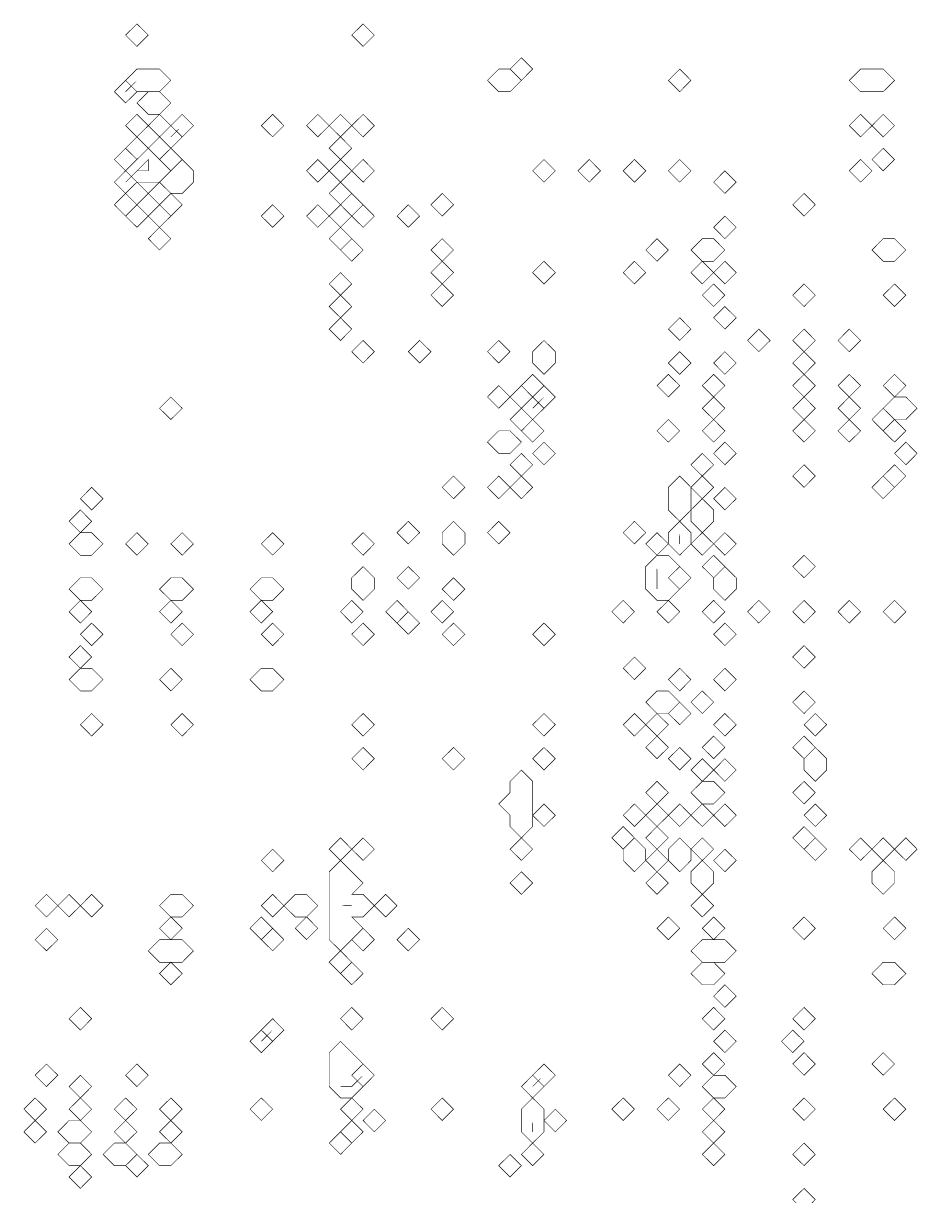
# Model space of a CAD drawing. Header units: metres. Extents: x 0 to 4939, y -4939 to 0.
# Drawn here: x 2377 to 3141, y -2944 to -1942 of the extents above; entities that cross this region are included whole.
import ezdxf

# ---------------------------------------------------------------- set-up
doc = ezdxf.new("R2010")
doc.units = ezdxf.units.M
doc.layers.add('conductor', color=1, linetype='Continuous')
doc.layers.add('substrate', color=5, linetype='Continuous')

msp = doc.modelspace()

# ---------------------------------------------------------------- linework, layer by layer
at = {"layer": 'conductor', "const_width": 0.5}
for points in [[(2464.3, -1952.1), (2474, -1942.5), (2483.7, -1952.1), (2474, -1961.8)], [(2657.6, -1952.1), (2667.3, -1942.5), (2676.9, -1952.1), (2667.3, -1961.8)], [(2792.9, -1981.1), (2802.6, -1971.5), (2812.2, -1981.1), (2802.6, -1990.8)], [(2464.3, -1990.8), (2474, -1981.1), (2483.7, -1981.1), (2493.3, -1981.1), (2503, -1990.8), (2493.3, -2000.5), (2483.7, -2000.5), (2474, -2000.5)], [(2773.6, -1990.8), (2783.2, -1981.1), (2792.9, -1981.1), (2802.6, -1990.8), (2792.9, -2000.5), (2783.2, -2000.5)], [(2928.2, -1990.8), (2937.9, -1981.1), (2947.5, -1990.8), (2937.9, -2000.5)], [(3082.8, -1990.8), (3092.5, -1981.1), (3102.2, -1981.1), (3111.8, -1981.1), (3121.5, -1990.8), (3111.8, -2000.5), (3102.2, -2000.5), (3092.5, -2000.5)], [(2454.7, -2000.5), (2464.3, -1990.8), (2474, -2000.5), (2464.3, -2010.1)], [(2474, -2010.1), (2483.7, -2000.5), (2493.3, -2000.5), (2503, -2010.1), (2493.3, -2019.8), (2483.7, -2019.8)], [(2464.3, -2029.5), (2474, -2019.8), (2483.7, -2029.5), (2474, -2039.1)], [(2483.7, -2029.5), (2493.3, -2019.8), (2503, -2029.5), (2493.3, -2039.1)], [(2503, -2029.5), (2512.7, -2019.8), (2522.3, -2029.5), (2512.7, -2039.1)], [(2580.3, -2029.5), (2590, -2019.8), (2599.6, -2029.5), (2590, -2039.1)], [(2619, -2029.5), (2628.6, -2019.8), (2638.3, -2029.5), (2628.6, -2039.1)], [(2638.3, -2029.5), (2648, -2019.8), (2657.6, -2029.5), (2648, -2039.1)], [(2657.6, -2029.5), (2667.3, -2019.8), (2676.9, -2029.5), (2667.3, -2039.1)], [(3082.8, -2029.5), (3092.5, -2019.8), (3102.2, -2029.5), (3092.5, -2039.1)], [(3102.2, -2029.5), (3111.8, -2019.8), (3121.5, -2029.5), (3111.8, -2039.1)], [(2493.3, -2039.1), (2503, -2029.5), (2512.7, -2039.1), (2503, -2048.8)], [(2464.3, -2048.8), (2474, -2039.1), (2483.7, -2048.8), (2474, -2058.4)], [(2483.7, -2048.8), (2493.3, -2039.1), (2503, -2048.8), (2493.3, -2058.4)], [(2638.3, -2048.8), (2648, -2039.1), (2657.6, -2048.8), (2648, -2058.4)], [(2454.7, -2058.4), (2464.3, -2048.8), (2474, -2058.4), (2464.3, -2068.1)], [(2474, -2058.4), (2483.7, -2048.8), (2493.3, -2058.4), (2503, -2068.1), (2493.3, -2077.8), (2483.7, -2077.8), (2474, -2077.8), (2464.3, -2068.1)], [(2493.3, -2058.4), (2503, -2048.8), (2512.7, -2058.4), (2503, -2068.1)], [(3102.2, -2058.4), (3111.8, -2048.8), (3121.5, -2058.4), (3111.8, -2068.1)], [(2503, -2068.1), (2512.7, -2058.4), (2522.3, -2068.1), (2522.3, -2077.8), (2512.7, -2087.4), (2503, -2087.4), (2493.3, -2077.8)], [(2619, -2068.1), (2628.6, -2058.4), (2638.3, -2068.1), (2628.6, -2077.8)], [(2638.3, -2068.1), (2648, -2058.4), (2657.6, -2068.1), (2648, -2077.8)], [(2657.6, -2068.1), (2667.3, -2058.4), (2676.9, -2068.1), (2667.3, -2077.8)], [(2812.2, -2068.1), (2821.9, -2058.4), (2831.6, -2068.1), (2821.9, -2077.8)], [(2850.9, -2068.1), (2860.6, -2058.4), (2870.2, -2068.1), (2860.6, -2077.8)], [(2889.6, -2068.1), (2899.2, -2058.4), (2908.9, -2068.1), (2899.2, -2077.8)], [(2928.2, -2068.1), (2937.9, -2058.4), (2947.5, -2068.1), (2937.9, -2077.8)], [(3082.8, -2068.1), (3092.5, -2058.4), (3102.2, -2068.1), (3092.5, -2077.8)], [(2454.7, -2077.8), (2464.3, -2068.1), (2474, -2077.8), (2464.3, -2087.4)], [(2966.9, -2077.8), (2976.5, -2068.1), (2986.2, -2077.8), (2976.5, -2087.4)], [(2464.3, -2087.4), (2474, -2077.8), (2483.7, -2087.4), (2474, -2097.1)], [(2483.7, -2087.4), (2493.3, -2077.8), (2503, -2087.4), (2493.3, -2097.1)], [(2638.3, -2087.4), (2648, -2077.8), (2657.6, -2087.4), (2648, -2097.1)], [(2454.7, -2097.1), (2464.3, -2087.4), (2474, -2097.1), (2464.3, -2106.8)], [(2493.3, -2097.1), (2503, -2087.4), (2512.7, -2097.1), (2503, -2106.8)], [(2648, -2097.1), (2657.6, -2087.4), (2667.3, -2097.1), (2657.6, -2106.8)], [(2725.3, -2097.1), (2734.9, -2087.4), (2744.6, -2097.1), (2734.9, -2106.8)], [(3034.5, -2097.1), (3044.2, -2087.4), (3053.8, -2097.1), (3044.2, -2106.8)], [(2464.3, -2106.8), (2474, -2097.1), (2483.7, -2106.8), (2474, -2116.4)], [(2483.7, -2106.8), (2493.3, -2097.1), (2503, -2106.8), (2493.3, -2116.4)], [(2580.3, -2106.8), (2590, -2097.1), (2599.6, -2106.8), (2590, -2116.4)], [(2619, -2106.8), (2628.6, -2097.1), (2638.3, -2106.8), (2628.6, -2116.4)], [(2638.3, -2106.8), (2648, -2097.1), (2657.6, -2106.8), (2648, -2116.4)], [(2657.6, -2106.8), (2667.3, -2097.1), (2676.9, -2106.8), (2667.3, -2116.4)], [(2696.3, -2106.8), (2705.9, -2097.1), (2715.6, -2106.8), (2705.9, -2116.4)], [(2966.9, -2116.4), (2976.5, -2106.8), (2986.2, -2116.4), (2976.5, -2126.1)], [(2483.7, -2126.1), (2493.3, -2116.4), (2503, -2126.1), (2493.3, -2135.8)], [(2638.3, -2126.1), (2648, -2116.4), (2657.6, -2126.1), (2648, -2135.8)], [(2648, -2135.8), (2657.6, -2126.1), (2667.3, -2135.8), (2657.6, -2145.4)], [(2725.3, -2135.8), (2734.9, -2126.1), (2744.6, -2135.8), (2734.9, -2145.4)], [(2908.9, -2135.8), (2918.5, -2126.1), (2928.2, -2135.8), (2918.5, -2145.4)], [(2947.5, -2135.8), (2957.2, -2126.1), (2966.9, -2126.1), (2976.5, -2135.8), (2966.9, -2145.4), (2957.2, -2145.4)], [(3102.2, -2135.8), (3111.8, -2126.1), (3121.5, -2126.1), (3131.2, -2135.8), (3121.5, -2145.4), (3111.8, -2145.4)], [(2725.3, -2155.1), (2734.9, -2145.4), (2744.6, -2155.1), (2734.9, -2164.8)], [(2812.2, -2155.1), (2821.9, -2145.4), (2831.6, -2155.1), (2821.9, -2164.8)], [(2889.6, -2155.1), (2899.2, -2145.4), (2908.9, -2155.1), (2899.2, -2164.8)], [(2947.5, -2155.1), (2957.2, -2145.4), (2966.9, -2155.1), (2957.2, -2164.8)], [(2966.9, -2155.1), (2976.5, -2145.4), (2986.2, -2155.1), (2976.5, -2164.8)], [(2638.3, -2164.8), (2648, -2155.1), (2657.6, -2164.8), (2648, -2174.4)], [(2638.3, -2184.1), (2648, -2174.4), (2657.6, -2184.1), (2648, -2193.7)], [(2725.3, -2174.4), (2734.9, -2164.8), (2744.6, -2174.4), (2734.9, -2184.1)], [(2957.2, -2174.4), (2966.9, -2164.8), (2976.5, -2174.4), (2966.9, -2184.1)], [(3034.5, -2174.4), (3044.2, -2164.8), (3053.8, -2174.4), (3044.2, -2184.1)], [(3111.8, -2174.4), (3121.5, -2164.8), (3131.2, -2174.4), (3121.5, -2184.1)], [(2966.9, -2193.7), (2976.5, -2184.1), (2986.2, -2193.7), (2976.5, -2203.4)], [(2638.3, -2203.4), (2648, -2193.7), (2657.6, -2203.4), (2648, -2213.1)], [(2928.2, -2203.4), (2937.9, -2193.7), (2947.5, -2203.4), (2937.9, -2213.1)], [(2995.9, -2213.1), (3005.5, -2203.4), (3015.2, -2213.1), (3005.5, -2222.7)], [(3034.5, -2213.1), (3044.2, -2203.4), (3053.8, -2213.1), (3044.2, -2222.7)], [(3073.2, -2213.1), (3082.8, -2203.4), (3092.5, -2213.1), (3082.8, -2222.7)], [(2657.6, -2222.7), (2667.3, -2213.1), (2676.9, -2222.7), (2667.3, -2232.4)], [(2705.9, -2222.7), (2715.6, -2213.1), (2725.3, -2222.7), (2715.6, -2232.4)], [(2773.6, -2222.7), (2783.2, -2213.1), (2792.9, -2222.7), (2783.2, -2232.4)], [(2812.2, -2222.7), (2821.9, -2213.1), (2831.6, -2222.7), (2831.6, -2232.4), (2821.9, -2242.1), (2812.2, -2232.4)], [(2928.2, -2232.4), (2937.9, -2222.7), (2947.5, -2232.4), (2937.9, -2242.1)], [(2966.9, -2232.4), (2976.5, -2222.7), (2986.2, -2232.4), (2976.5, -2242.1)], [(3034.5, -2232.4), (3044.2, -2222.7), (3053.8, -2232.4), (3044.2, -2242.1)], [(2802.6, -2251.7), (2812.2, -2242.1), (2821.9, -2251.7), (2812.2, -2261.4)], [(2918.5, -2251.7), (2928.2, -2242.1), (2937.9, -2251.7), (2928.2, -2261.4)], [(2957.2, -2251.7), (2966.9, -2242.1), (2976.5, -2251.7), (2966.9, -2261.4)], [(3034.5, -2251.7), (3044.2, -2242.1), (3053.8, -2251.7), (3044.2, -2261.4)], [(3073.2, -2251.7), (3082.8, -2242.1), (3092.5, -2251.7), (3082.8, -2261.4)], [(3111.8, -2251.7), (3121.5, -2242.1), (3131.2, -2251.7), (3121.5, -2261.4)], [(2773.6, -2261.4), (2783.2, -2251.7), (2792.9, -2261.4), (2783.2, -2271.1)], [(2792.9, -2261.4), (2802.6, -2251.7), (2812.2, -2261.4), (2802.6, -2271.1)], [(2812.2, -2261.4), (2821.9, -2251.7), (2831.6, -2261.4), (2821.9, -2271.1)], [(2493.3, -2271.1), (2503, -2261.4), (2512.7, -2271.1), (2503, -2280.7)], [(2802.6, -2271.1), (2812.2, -2261.4), (2821.9, -2271.1), (2812.2, -2280.7)], [(2957.2, -2271.1), (2966.9, -2261.4), (2976.5, -2271.1), (2966.9, -2280.7)], [(3034.5, -2271.1), (3044.2, -2261.4), (3053.8, -2271.1), (3044.2, -2280.7)], [(3073.2, -2271.1), (3082.8, -2261.4), (3092.5, -2271.1), (3082.8, -2280.7)], [(3111.8, -2271.1), (3121.5, -2261.4), (3131.2, -2261.4), (3140.8, -2271.1), (3131.2, -2280.7), (3121.5, -2280.7)], [(2792.9, -2280.7), (2802.6, -2271.1), (2812.2, -2280.7), (2802.6, -2290.4)], [(3102.2, -2280.7), (3111.8, -2271.1), (3121.5, -2280.7), (3111.8, -2290.4)], [(2802.6, -2290.4), (2812.2, -2280.7), (2821.9, -2290.4), (2812.2, -2300)], [(2918.5, -2290.4), (2928.2, -2280.7), (2937.9, -2290.4), (2928.2, -2300)], [(2957.2, -2290.4), (2966.9, -2280.7), (2976.5, -2290.4), (2966.9, -2300)], [(3034.5, -2290.4), (3044.2, -2280.7), (3053.8, -2290.4), (3044.2, -2300)], [(3073.2, -2290.4), (3082.8, -2280.7), (3092.5, -2290.4), (3082.8, -2300)], [(3111.8, -2290.4), (3121.5, -2280.7), (3131.2, -2290.4), (3121.5, -2300)], [(2773.6, -2300), (2783.2, -2290.4), (2792.9, -2290.4), (2802.6, -2300), (2792.9, -2309.7), (2783.2, -2309.7)], [(2812.2, -2309.7), (2821.9, -2300), (2831.6, -2309.7), (2821.9, -2319.4)], [(2966.9, -2309.7), (2976.5, -2300), (2986.2, -2309.7), (2976.5, -2319.4)], [(3121.5, -2309.7), (3131.2, -2300), (3140.8, -2309.7), (3131.2, -2319.4)], [(2792.9, -2319.4), (2802.6, -2309.7), (2812.2, -2319.4), (2802.6, -2329)], [(2947.5, -2319.4), (2957.2, -2309.7), (2966.9, -2319.4), (2957.2, -2329)], [(3034.5, -2329), (3044.2, -2319.4), (3053.8, -2329), (3044.2, -2338.7)], [(3111.8, -2329), (3121.5, -2319.4), (3131.2, -2329), (3121.5, -2338.7)], [(2734.9, -2338.7), (2744.6, -2329), (2754.3, -2338.7), (2744.6, -2348.4)], [(2773.6, -2338.7), (2783.2, -2329), (2792.9, -2338.7), (2783.2, -2348.4)], [(2792.9, -2338.7), (2802.6, -2329), (2812.2, -2338.7), (2802.6, -2348.4)], [(2928.2, -2338.7), (2937.9, -2329), (2947.5, -2338.7), (2947.5, -2348.4), (2947.5, -2358), (2937.9, -2367.7), (2928.2, -2358), (2928.2, -2348.4)], [(2947.5, -2338.7), (2957.2, -2329), (2966.9, -2338.7), (2957.2, -2348.4)], [(3102.2, -2338.7), (3111.8, -2329), (3121.5, -2338.7), (3111.8, -2348.4)], [(2425.7, -2348.4), (2435.3, -2338.7), (2445, -2348.4), (2435.3, -2358)], [(2966.9, -2348.4), (2976.5, -2338.7), (2986.2, -2348.4), (2976.5, -2358)], [(2947.5, -2358), (2957.2, -2348.4), (2966.9, -2358), (2966.9, -2367.7), (2957.2, -2377.4), (2947.5, -2367.7)], [(2416, -2367.7), (2425.7, -2358), (2435.3, -2367.7), (2425.7, -2377.4)], [(2696.3, -2377.4), (2705.9, -2367.7), (2715.6, -2377.4), (2705.9, -2387)], [(2734.9, -2377.4), (2744.6, -2367.7), (2754.3, -2377.4), (2754.3, -2387), (2744.6, -2396.7), (2734.9, -2387)], [(2773.6, -2377.4), (2783.2, -2367.7), (2792.9, -2377.4), (2783.2, -2387)], [(2889.6, -2377.4), (2899.2, -2367.7), (2908.9, -2377.4), (2899.2, -2387)], [(2928.2, -2377.4), (2937.9, -2367.7), (2947.5, -2377.4), (2947.5, -2387), (2937.9, -2396.7), (2928.2, -2387)], [(2416, -2387), (2425.7, -2377.4), (2435.3, -2377.4), (2445, -2387), (2435.3, -2396.7), (2425.7, -2396.7)], [(2464.3, -2387), (2474, -2377.4), (2483.7, -2387), (2474, -2396.7)], [(2503, -2387), (2512.7, -2377.4), (2522.3, -2387), (2512.7, -2396.7)], [(2580.3, -2387), (2590, -2377.4), (2599.6, -2387), (2590, -2396.7)], [(2657.6, -2387), (2667.3, -2377.4), (2676.9, -2387), (2667.3, -2396.7)], [(2908.9, -2387), (2918.5, -2377.4), (2928.2, -2387), (2918.5, -2396.7)], [(2947.5, -2387), (2957.2, -2377.4), (2966.9, -2387), (2957.2, -2396.7)], [(2966.9, -2387), (2976.5, -2377.4), (2986.2, -2387), (2976.5, -2396.7)], [(2908.9, -2406.4), (2918.5, -2396.7), (2928.2, -2396.7), (2937.9, -2406.4), (2928.2, -2416), (2937.9, -2425.7), (2928.2, -2435.3), (2918.5, -2435.3), (2908.9, -2425.7), (2908.9, -2416)], [(2957.2, -2406.4), (2966.9, -2396.7), (2976.5, -2406.4), (2966.9, -2416)], [(3034.5, -2406.4), (3044.2, -2396.7), (3053.8, -2406.4), (3044.2, -2416)], [(2657.6, -2416), (2667.3, -2406.4), (2676.9, -2416), (2676.9, -2425.7), (2667.3, -2435.3), (2657.6, -2425.7)], [(2696.3, -2416), (2705.9, -2406.4), (2715.6, -2416), (2705.9, -2425.7)], [(2928.2, -2416), (2937.9, -2406.4), (2947.5, -2416), (2937.9, -2425.7)], [(2966.9, -2416), (2976.5, -2406.4), (2986.2, -2416), (2986.2, -2425.7), (2976.5, -2435.3), (2966.9, -2425.7)], [(2416, -2425.7), (2425.7, -2416), (2435.3, -2416), (2445, -2425.7), (2435.3, -2435.3), (2425.7, -2435.3)], [(2493.3, -2425.7), (2503, -2416), (2512.7, -2416), (2522.3, -2425.7), (2512.7, -2435.3), (2503, -2435.3)], [(2570.6, -2425.7), (2580.3, -2416), (2590, -2416), (2599.6, -2425.7), (2590, -2435.3), (2580.3, -2435.3)], [(2734.9, -2425.7), (2744.6, -2416), (2754.3, -2425.7), (2744.6, -2435.3)], [(2416, -2445), (2425.7, -2435.3), (2435.3, -2445), (2425.7, -2454.7)], [(2493.3, -2445), (2503, -2435.3), (2512.7, -2445), (2503, -2454.7)], [(2570.6, -2445), (2580.3, -2435.3), (2590, -2445), (2580.3, -2454.7)], [(2648, -2445), (2657.6, -2435.3), (2667.3, -2445), (2657.6, -2454.7)], [(2686.6, -2445), (2696.3, -2435.3), (2705.9, -2445), (2696.3, -2454.7)], [(2696.3, -2454.7), (2705.9, -2445), (2715.6, -2454.7), (2705.9, -2464.3)], [(2725.3, -2445), (2734.9, -2435.3), (2744.6, -2445), (2734.9, -2454.7)], [(2879.9, -2445), (2889.6, -2435.3), (2899.2, -2445), (2889.6, -2454.7)], [(2918.5, -2445), (2928.2, -2435.3), (2937.9, -2445), (2928.2, -2454.7)], [(2957.2, -2445), (2966.9, -2435.3), (2976.5, -2445), (2966.9, -2454.7)], [(2995.9, -2445), (3005.5, -2435.3), (3015.2, -2445), (3005.5, -2454.7)], [(3034.5, -2445), (3044.2, -2435.3), (3053.8, -2445), (3044.2, -2454.7)], [(3073.2, -2445), (3082.8, -2435.3), (3092.5, -2445), (3082.8, -2454.7)], [(3111.8, -2445), (3121.5, -2435.3), (3131.2, -2445), (3121.5, -2454.7)], [(2425.7, -2464.3), (2435.3, -2454.7), (2445, -2464.3), (2435.3, -2474)], [(2503, -2464.3), (2512.7, -2454.7), (2522.3, -2464.3), (2512.7, -2474)], [(2580.3, -2464.3), (2590, -2454.7), (2599.6, -2464.3), (2590, -2474)], [(2657.6, -2464.3), (2667.3, -2454.7), (2676.9, -2464.3), (2667.3, -2474)], [(2734.9, -2464.3), (2744.6, -2454.7), (2754.3, -2464.3), (2744.6, -2474)], [(2812.2, -2464.3), (2821.9, -2454.7), (2831.6, -2464.3), (2821.9, -2474)], [(2966.9, -2464.3), (2976.5, -2454.7), (2986.2, -2464.3), (2976.5, -2474)], [(2416, -2483.7), (2425.7, -2474), (2435.3, -2483.7), (2425.7, -2493.3)], [(3034.5, -2483.7), (3044.2, -2474), (3053.8, -2483.7), (3044.2, -2493.3)], [(2889.6, -2493.3), (2899.2, -2483.7), (2908.9, -2493.3), (2899.2, -2503)], [(2416, -2503), (2425.7, -2493.3), (2435.3, -2493.3), (2445, -2503), (2435.3, -2512.7), (2425.7, -2512.7)], [(2493.3, -2503), (2503, -2493.3), (2512.7, -2503), (2503, -2512.7)], [(2570.6, -2503), (2580.3, -2493.3), (2590, -2493.3), (2599.6, -2503), (2590, -2512.7), (2580.3, -2512.7)], [(2928.2, -2503), (2937.9, -2493.3), (2947.5, -2503), (2937.9, -2512.7)], [(2966.9, -2503), (2976.5, -2493.3), (2986.2, -2503), (2976.5, -2512.7)], [(2908.9, -2522.3), (2918.5, -2512.7), (2928.2, -2512.7), (2937.9, -2522.3), (2928.2, -2532), (2918.5, -2532)], [(2947.5, -2522.3), (2957.2, -2512.7), (2966.9, -2522.3), (2957.2, -2532)], [(3034.5, -2522.3), (3044.2, -2512.7), (3053.8, -2522.3), (3044.2, -2532)], [(2928.2, -2532), (2937.9, -2522.3), (2947.5, -2532), (2937.9, -2541.6)], [(2425.7, -2541.6), (2435.3, -2532), (2445, -2541.6), (2435.3, -2551.3)], [(2503, -2541.6), (2512.7, -2532), (2522.3, -2541.6), (2512.7, -2551.3)], [(2657.6, -2541.6), (2667.3, -2532), (2676.9, -2541.6), (2667.3, -2551.3)], [(2812.2, -2541.6), (2821.9, -2532), (2831.6, -2541.6), (2821.9, -2551.3)], [(2889.6, -2541.6), (2899.2, -2532), (2908.9, -2541.6), (2899.2, -2551.3)], [(2908.9, -2541.6), (2918.5, -2532), (2928.2, -2541.6), (2918.5, -2551.3)], [(2966.9, -2541.6), (2976.5, -2532), (2986.2, -2541.6), (2976.5, -2551.3)], [(3044.2, -2541.6), (3053.8, -2532), (3063.5, -2541.6), (3053.8, -2551.3)], [(2908.9, -2561), (2918.5, -2551.3), (2928.2, -2561), (2918.5, -2570.6)], [(2957.2, -2561), (2966.9, -2551.3), (2976.5, -2561), (2966.9, -2570.6)], [(3034.5, -2561), (3044.2, -2551.3), (3053.8, -2561), (3044.2, -2570.6)], [(2657.6, -2570.6), (2667.3, -2561), (2676.9, -2570.6), (2667.3, -2580.3)], [(2734.9, -2570.6), (2744.6, -2561), (2754.3, -2570.6), (2744.6, -2580.3)], [(2812.2, -2570.6), (2821.9, -2561), (2831.6, -2570.6), (2821.9, -2580.3)], [(2928.2, -2570.6), (2937.9, -2561), (2947.5, -2570.6), (2937.9, -2580.3)], [(3044.2, -2570.6), (3053.8, -2561), (3063.5, -2570.6), (3063.5, -2580.3), (3053.8, -2590), (3044.2, -2580.3)], [(2947.5, -2580.3), (2957.2, -2570.6), (2966.9, -2580.3), (2957.2, -2590)], [(2966.9, -2580.3), (2976.5, -2570.6), (2986.2, -2580.3), (2976.5, -2590)], [(2792.9, -2590), (2802.6, -2580.3), (2812.2, -2590), (2812.2, -2599.6), (2812.2, -2609.3), (2812.2, -2619), (2812.2, -2628.6), (2802.6, -2638.3), (2792.9, -2628.6), (2792.9, -2619), (2783.2, -2609.3), (2792.9, -2599.6)], [(2908.9, -2599.6), (2918.5, -2590), (2928.2, -2599.6), (2918.5, -2609.3)], [(2947.5, -2599.6), (2957.2, -2590), (2966.9, -2590), (2976.5, -2599.6), (2966.9, -2609.3), (2957.2, -2609.3)], [(3034.5, -2599.6), (3044.2, -2590), (3053.8, -2599.6), (3044.2, -2609.3)], [(2812.2, -2619), (2821.9, -2609.3), (2831.6, -2619), (2821.9, -2628.6)], [(2889.6, -2619), (2899.2, -2609.3), (2908.9, -2619), (2899.2, -2628.6)], [(2908.9, -2619), (2918.5, -2609.3), (2928.2, -2619), (2918.5, -2628.6)], [(2928.2, -2619), (2937.9, -2609.3), (2947.5, -2619), (2937.9, -2628.6)], [(2947.5, -2619), (2957.2, -2609.3), (2966.9, -2619), (2957.2, -2628.6)], [(2966.9, -2619), (2976.5, -2609.3), (2986.2, -2619), (2976.5, -2628.6)], [(3044.2, -2619), (3053.8, -2609.3), (3063.5, -2619), (3053.8, -2628.6)], [(2879.9, -2638.3), (2889.6, -2628.6), (2899.2, -2638.3), (2889.6, -2648)], [(2908.9, -2638.3), (2918.5, -2628.6), (2928.2, -2638.3), (2918.5, -2648)], [(3034.5, -2638.3), (3044.2, -2628.6), (3053.8, -2638.3), (3044.2, -2648)], [(2638.3, -2648), (2648, -2638.3), (2657.6, -2648), (2648, -2657.6)], [(2657.6, -2648), (2667.3, -2638.3), (2676.9, -2648), (2667.3, -2657.6)], [(2792.9, -2648), (2802.6, -2638.3), (2812.2, -2648), (2802.6, -2657.6)], [(2889.6, -2648), (2899.2, -2638.3), (2908.9, -2648), (2908.9, -2657.6), (2899.2, -2667.3), (2889.6, -2657.6)], [(2928.2, -2648), (2937.9, -2638.3), (2947.5, -2648), (2947.5, -2657.6), (2937.9, -2667.3), (2928.2, -2657.6)], [(2947.5, -2648), (2957.2, -2638.3), (2966.9, -2648), (2957.2, -2657.6)], [(3044.2, -2648), (3053.8, -2638.3), (3063.5, -2648), (3053.8, -2657.6)], [(3082.8, -2648), (3092.5, -2638.3), (3102.2, -2648), (3092.5, -2657.6)], [(3102.2, -2648), (3111.8, -2638.3), (3121.5, -2648), (3111.8, -2657.6)], [(3121.5, -2648), (3131.2, -2638.3), (3140.8, -2648), (3131.2, -2657.6)], [(2580.3, -2657.6), (2590, -2648), (2599.6, -2657.6), (2590, -2667.3)], [(2908.9, -2657.6), (2918.5, -2648), (2928.2, -2657.6), (2918.5, -2667.3)], [(2966.9, -2657.6), (2976.5, -2648), (2986.2, -2657.6), (2976.5, -2667.3)], [(2638.3, -2667.3), (2648, -2657.6), (2657.6, -2667.3), (2667.3, -2676.9), (2657.6, -2686.6), (2667.3, -2686.6), (2676.9, -2696.3), (2667.3, -2705.9), (2657.6, -2705.9), (2667.3, -2715.6), (2657.6, -2725.3), (2648, -2734.9), (2638.3, -2725.3), (2638.3, -2715.6), (2638.3, -2705.9), (2638.3, -2696.3), (2638.3, -2686.6), (2638.3, -2676.9)], [(2947.5, -2667.3), (2957.2, -2657.6), (2966.9, -2667.3), (2966.9, -2676.9), (2957.2, -2686.6), (2947.5, -2676.9)], [(3102.2, -2667.3), (3111.8, -2657.6), (3121.5, -2667.3), (3121.5, -2676.9), (3111.8, -2686.6), (3102.2, -2676.9)], [(2792.9, -2676.9), (2802.6, -2667.3), (2812.2, -2676.9), (2802.6, -2686.6)], [(2908.9, -2676.9), (2918.5, -2667.3), (2928.2, -2676.9), (2918.5, -2686.6)], [(2387, -2696.3), (2396.7, -2686.6), (2406.4, -2696.3), (2396.7, -2705.9)], [(2406.4, -2696.3), (2416, -2686.6), (2425.7, -2696.3), (2416, -2705.9)], [(2425.7, -2696.3), (2435.3, -2686.6), (2445, -2696.3), (2435.3, -2705.9)], [(2493.3, -2696.3), (2503, -2686.6), (2512.7, -2686.6), (2522.3, -2696.3), (2512.7, -2705.9), (2503, -2705.9)], [(2580.3, -2696.3), (2590, -2686.6), (2599.6, -2696.3), (2590, -2705.9)], [(2599.6, -2696.3), (2609.3, -2686.6), (2619, -2686.6), (2628.6, -2696.3), (2619, -2705.9), (2609.3, -2705.9)], [(2676.9, -2696.3), (2686.6, -2686.6), (2696.3, -2696.3), (2686.6, -2705.9)], [(2947.5, -2696.3), (2957.2, -2686.6), (2966.9, -2696.3), (2957.2, -2705.9)], [(2387, -2725.3), (2396.7, -2715.6), (2406.4, -2725.3), (2396.7, -2734.9)], [(2493.3, -2715.6), (2503, -2705.9), (2512.7, -2715.6), (2503, -2725.3)], [(2570.6, -2715.6), (2580.3, -2705.9), (2590, -2715.6), (2580.3, -2725.3)], [(2580.3, -2725.3), (2590, -2715.6), (2599.6, -2725.3), (2590, -2734.9)], [(2609.3, -2715.6), (2619, -2705.9), (2628.6, -2715.6), (2619, -2725.3)], [(2657.6, -2725.3), (2667.3, -2715.6), (2676.9, -2725.3), (2667.3, -2734.9)], [(2696.3, -2725.3), (2705.9, -2715.6), (2715.6, -2725.3), (2705.9, -2734.9)], [(2918.5, -2715.6), (2928.2, -2705.9), (2937.9, -2715.6), (2928.2, -2725.3)], [(2957.2, -2715.6), (2966.9, -2705.9), (2976.5, -2715.6), (2966.9, -2725.3)], [(3034.5, -2715.6), (3044.2, -2705.9), (3053.8, -2715.6), (3044.2, -2725.3)], [(3111.8, -2715.6), (3121.5, -2705.9), (3131.2, -2715.6), (3121.5, -2725.3)], [(2483.7, -2734.9), (2493.3, -2725.3), (2503, -2725.3), (2512.7, -2725.3), (2522.3, -2734.9), (2512.7, -2744.6), (2503, -2744.6), (2493.3, -2744.6)], [(2947.5, -2734.9), (2957.2, -2725.3), (2966.9, -2725.3), (2976.5, -2725.3), (2986.2, -2734.9), (2976.5, -2744.6), (2966.9, -2744.6), (2957.2, -2744.6)], [(2638.3, -2744.6), (2648, -2734.9), (2657.6, -2744.6), (2648, -2754.3)], [(2493.3, -2754.3), (2503, -2744.6), (2512.7, -2754.3), (2503, -2763.9)], [(2648, -2754.3), (2657.6, -2744.6), (2667.3, -2754.3), (2657.6, -2763.9)], [(2947.5, -2754.3), (2957.2, -2744.6), (2966.9, -2744.6), (2976.5, -2754.3), (2966.9, -2763.9), (2957.2, -2763.9)], [(3102.2, -2754.3), (3111.8, -2744.6), (3121.5, -2744.6), (3131.2, -2754.3), (3121.5, -2763.9), (3111.8, -2763.9)], [(2966.9, -2773.6), (2976.5, -2763.9), (2986.2, -2773.6), (2976.5, -2783.2)], [(2416, -2792.9), (2425.7, -2783.2), (2435.3, -2792.9), (2425.7, -2802.6)], [(2648, -2792.9), (2657.6, -2783.2), (2667.3, -2792.9), (2657.6, -2802.6)], [(2725.3, -2792.9), (2734.9, -2783.2), (2744.6, -2792.9), (2734.9, -2802.6)], [(2957.2, -2792.9), (2966.9, -2783.2), (2976.5, -2792.9), (2966.9, -2802.6)], [(3034.5, -2792.9), (3044.2, -2783.2), (3053.8, -2792.9), (3044.2, -2802.6)], [(2580.3, -2802.6), (2590, -2792.9), (2599.6, -2802.6), (2590, -2812.2)], [(2570.6, -2812.2), (2580.3, -2802.6), (2590, -2812.2), (2580.3, -2821.9)], [(2966.9, -2812.2), (2976.5, -2802.6), (2986.2, -2812.2), (2976.5, -2821.9)], [(3024.9, -2812.2), (3034.5, -2802.6), (3044.2, -2812.2), (3034.5, -2821.9)], [(2638.3, -2821.9), (2648, -2812.2), (2657.6, -2821.9), (2667.3, -2831.6), (2657.6, -2841.2), (2667.3, -2850.9), (2657.6, -2860.6), (2648, -2860.6), (2638.3, -2850.9), (2638.3, -2841.2), (2638.3, -2831.6)], [(2957.2, -2831.6), (2966.9, -2821.9), (2976.5, -2831.6), (2966.9, -2841.2)], [(3034.5, -2831.6), (3044.2, -2821.9), (3053.8, -2831.6), (3044.2, -2841.2)], [(3102.2, -2831.6), (3111.8, -2821.9), (3121.5, -2831.6), (3111.8, -2841.2)], [(2387, -2841.2), (2396.7, -2831.6), (2406.4, -2841.2), (2396.7, -2850.9)], [(2464.3, -2841.2), (2474, -2831.6), (2483.7, -2841.2), (2474, -2850.9)], [(2657.6, -2841.2), (2667.3, -2831.6), (2676.9, -2841.2), (2667.3, -2850.9)], [(2812.2, -2841.2), (2821.9, -2831.6), (2831.6, -2841.2), (2821.9, -2850.9)], [(2928.2, -2841.2), (2937.9, -2831.6), (2947.5, -2841.2), (2937.9, -2850.9)], [(2416, -2850.9), (2425.7, -2841.2), (2435.3, -2850.9), (2425.7, -2860.6)], [(2802.6, -2850.9), (2812.2, -2841.2), (2821.9, -2850.9), (2812.2, -2860.6)], [(2957.2, -2850.9), (2966.9, -2841.2), (2976.5, -2841.2), (2986.2, -2850.9), (2976.5, -2860.6), (2966.9, -2860.6)], [(2377.4, -2870.2), (2387, -2860.6), (2396.7, -2870.2), (2387, -2879.9)], [(2416, -2870.2), (2425.7, -2860.6), (2435.3, -2870.2), (2425.7, -2879.9)], [(2454.7, -2870.2), (2464.3, -2860.6), (2474, -2870.2), (2464.3, -2879.9)], [(2493.3, -2870.2), (2503, -2860.6), (2512.7, -2870.2), (2503, -2879.9)], [(2570.6, -2870.2), (2580.3, -2860.6), (2590, -2870.2), (2580.3, -2879.9)], [(2648, -2870.2), (2657.6, -2860.6), (2667.3, -2870.2), (2657.6, -2879.9)], [(2725.3, -2870.2), (2734.9, -2860.6), (2744.6, -2870.2), (2734.9, -2879.9)], [(2802.6, -2870.2), (2812.2, -2860.6), (2821.9, -2870.2), (2821.9, -2879.9), (2821.9, -2889.6), (2812.2, -2899.2), (2802.6, -2889.6), (2802.6, -2879.9)], [(2879.9, -2870.2), (2889.6, -2860.6), (2899.2, -2870.2), (2889.6, -2879.9)], [(2918.5, -2870.2), (2928.2, -2860.6), (2937.9, -2870.2), (2928.2, -2879.9)], [(2957.2, -2870.2), (2966.9, -2860.6), (2976.5, -2870.2), (2966.9, -2879.9)], [(3034.5, -2870.2), (3044.2, -2860.6), (3053.8, -2870.2), (3044.2, -2879.9)], [(3111.8, -2870.2), (3121.5, -2860.6), (3131.2, -2870.2), (3121.5, -2879.9)], [(2667.3, -2879.9), (2676.9, -2870.2), (2686.6, -2879.9), (2676.9, -2889.6)], [(2821.9, -2879.9), (2831.6, -2870.2), (2841.2, -2879.9), (2831.6, -2889.6)], [(2377.4, -2889.6), (2387, -2879.9), (2396.7, -2889.6), (2387, -2899.2)], [(2406.4, -2889.6), (2416, -2879.9), (2425.7, -2879.9), (2435.3, -2889.6), (2425.7, -2899.2), (2416, -2899.2)], [(2454.7, -2889.6), (2464.3, -2879.9), (2474, -2889.6), (2464.3, -2899.2)], [(2493.3, -2889.6), (2503, -2879.9), (2512.7, -2889.6), (2503, -2899.2)], [(2648, -2889.6), (2657.6, -2879.9), (2667.3, -2889.6), (2657.6, -2899.2)], [(2957.2, -2889.6), (2966.9, -2879.9), (2976.5, -2889.6), (2966.9, -2899.2)], [(2638.3, -2899.2), (2648, -2889.6), (2657.6, -2899.2), (2648, -2908.9)], [(2406.4, -2908.9), (2416, -2899.2), (2425.7, -2899.2), (2435.3, -2908.9), (2425.7, -2918.5), (2416, -2918.5)], [(2445, -2908.9), (2454.7, -2899.2), (2464.3, -2899.2), (2474, -2908.9), (2464.3, -2918.5), (2454.7, -2918.5)], [(2483.7, -2908.9), (2493.3, -2899.2), (2503, -2899.2), (2512.7, -2908.9), (2503, -2918.5), (2493.3, -2918.5)], [(2802.6, -2908.9), (2812.2, -2899.2), (2821.9, -2908.9), (2812.2, -2918.5)], [(2957.2, -2908.9), (2966.9, -2899.2), (2976.5, -2908.9), (2966.9, -2918.5)], [(3034.5, -2908.9), (3044.2, -2899.2), (3053.8, -2908.9), (3044.2, -2918.5)], [(2464.3, -2918.5), (2474, -2908.9), (2483.7, -2918.5), (2474, -2928.2)], [(2783.2, -2918.5), (2792.9, -2908.9), (2802.6, -2918.5), (2792.9, -2928.2)], [(2416, -2928.2), (2425.7, -2918.5), (2435.3, -2928.2), (2425.7, -2937.9)], [(3034.5, -2947.5), (3044.2, -2937.9), (3053.8, -2947.5), (3044.2, -2957.2)]]:
    msp.add_lwpolyline(points, close=True, dxfattribs=at)
at = {"layer": 'substrate', "const_width": 0.5}
for points in [[(2474, -1952.1)], [(2667.3, -1952.1)], [(2802.6, -1981.1)], [(2474, -1990.8), (2464.3, -2000.5)], [(2783.2, -1990.8)], [(2937.9, -1990.8)], [(3092.5, -1990.8)], [(2474, -2029.5)], [(2512.7, -2029.5), (2503, -2039.1)], [(2590, -2029.5)], [(2628.6, -2029.5)], [(2667.3, -2029.5)], [(3092.5, -2029.5)], [(2483.7, -2058.4), (2474, -2068.1), (2464.3, -2077.8), (2474, -2068.1), (2483.7, -2068.1)], [(3111.8, -2058.4)], [(2512.7, -2068.1)], [(2628.6, -2068.1)], [(2667.3, -2068.1)], [(2821.9, -2068.1)], [(2860.6, -2068.1)], [(2899.2, -2068.1)], [(2937.9, -2068.1)], [(3092.5, -2068.1)], [(2474, -2106.8)], [(2590, -2106.8)], [(2628.6, -2106.8)], [(2667.3, -2106.8)], [(2705.9, -2106.8)], [(2918.5, -2135.8)], [(2957.2, -2135.8)], [(3111.8, -2135.8)], [(2667.3, -2222.7)], [(2783.2, -2222.7)], [(2821.9, -2222.7)], [(2937.9, -2232.4)], [(2783.2, -2261.4)], [(2821.9, -2261.4), (2812.2, -2271.1)], [(2503, -2271.1)], [(2783.2, -2300)], [(2744.6, -2338.7)], [(2783.2, -2338.7)], [(2957.2, -2367.7)], [(2705.9, -2377.4)], [(2744.6, -2377.4)], [(2783.2, -2377.4)], [(2899.2, -2377.4)], [(2937.9, -2377.4), (2937.9, -2387)], [(2425.7, -2387)], [(2918.5, -2387)], [(2957.2, -2387)], [(2918.5, -2406.4), (2918.5, -2416), (2918.5, -2425.7), (2918.5, -2416)], [(2667.3, -2416)], [(2705.9, -2416)], [(2937.9, -2416)], [(2976.5, -2416)], [(2425.7, -2425.7)], [(2503, -2425.7)], [(2580.3, -2425.7)], [(2705.9, -2454.7)], [(2899.2, -2493.3)], [(2425.7, -2503)], [(2503, -2503)], [(2580.3, -2503)], [(2918.5, -2522.3)], [(2957.2, -2522.3)], [(2937.9, -2532)], [(2918.5, -2541.6)], [(2918.5, -2561)], [(2667.3, -2570.6)], [(2744.6, -2570.6)], [(2821.9, -2570.6)], [(2937.9, -2570.6)], [(3053.8, -2570.6)], [(2802.6, -2599.6)], [(2918.5, -2599.6)], [(2957.2, -2599.6)], [(2918.5, -2619)], [(2918.5, -2638.3)], [(2667.3, -2648)], [(2899.2, -2648)], [(2937.9, -2648)], [(3053.8, -2648)], [(3092.5, -2648)], [(3131.2, -2648)], [(2918.5, -2657.6)], [(2648, -2676.9)], [(2802.6, -2676.9)], [(2918.5, -2676.9)], [(2957.2, -2676.9)], [(3111.8, -2676.9)], [(2503, -2696.3)], [(2619, -2696.3)], [(2648, -2696.3), (2657.6, -2696.3)], [(2686.6, -2696.3)], [(2957.2, -2696.3)], [(2396.7, -2725.3)], [(2590, -2725.3)], [(2648, -2715.6)], [(2667.3, -2725.3)], [(2705.9, -2725.3)], [(2503, -2734.9)], [(2725.3, -2734.9)], [(2957.2, -2754.3)], [(3111.8, -2754.3)], [(2590, -2802.6), (2580.3, -2812.2)], [(2648, -2831.6)], [(3111.8, -2831.6)], [(2474, -2841.2)], [(2667.3, -2841.2), (2657.6, -2850.9), (2648, -2850.9), (2657.6, -2850.9)], [(2821.9, -2841.2), (2812.2, -2850.9)], [(2937.9, -2841.2)], [(2676.9, -2879.9)], [(2812.2, -2879.9), (2812.2, -2889.6)], [(2831.6, -2879.9)], [(2474, -2918.5)], [(2792.9, -2918.5)]]:
    msp.add_lwpolyline(points, close=True, dxfattribs=at)

doc.saveas('drawing.dxf')
